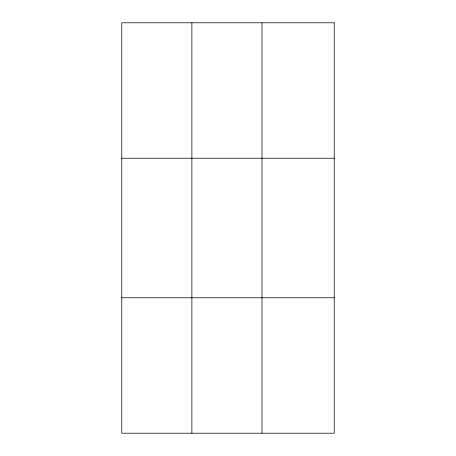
<?xml version="1.0" encoding="UTF-8"?>
<svg xmlns="http://www.w3.org/2000/svg" width="456" height="456" viewBox="0 0 456 456"><rect width="100%" height="100%" fill="white"/><g stroke="black" fill="none" stroke-linecap="round" stroke-linejoin="round"><path stroke-width="0.68" d="M191.885 22.8L191.885 433.2M261.989 22.8L261.989 433.2M121.775 158.232L334.225 158.232M121.775 297.768L334.225 297.768M334.225 22.8L334.225 433.2L121.775 433.2L121.775 22.8L334.225 22.8"/></g></svg>
